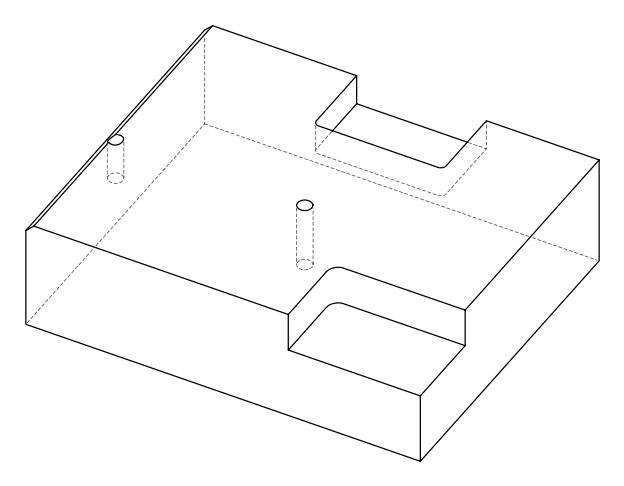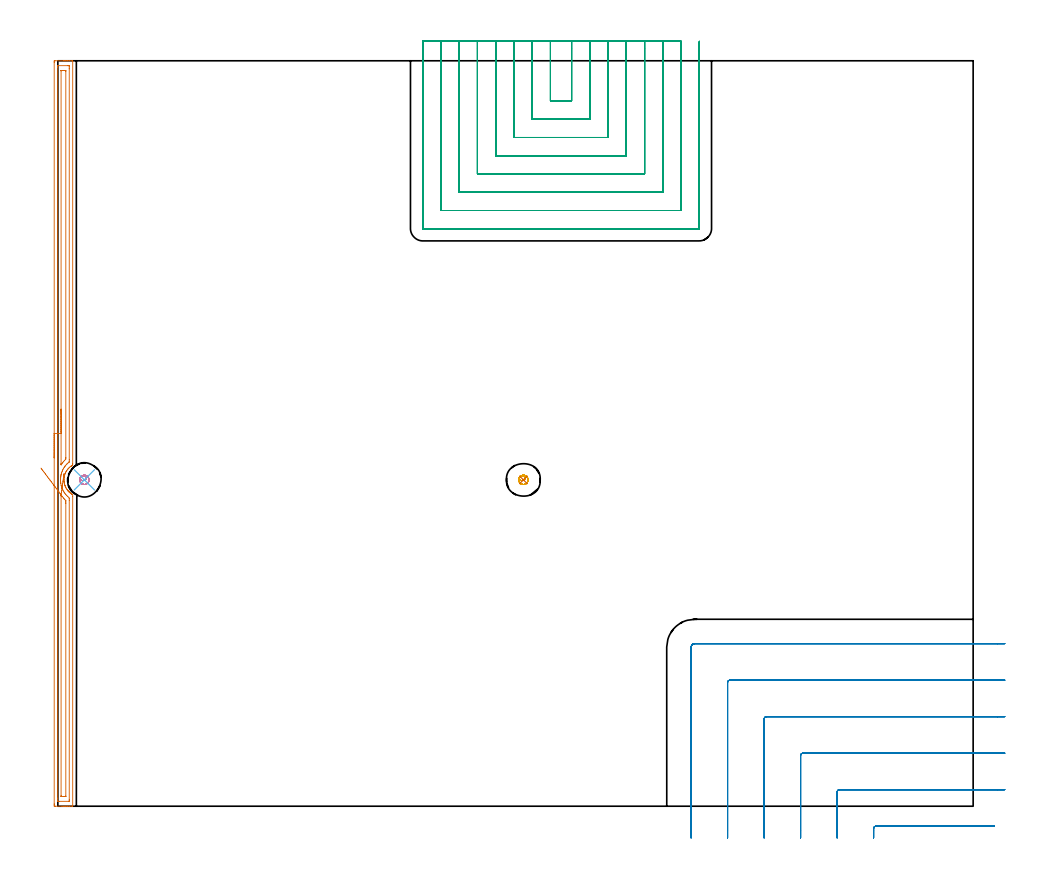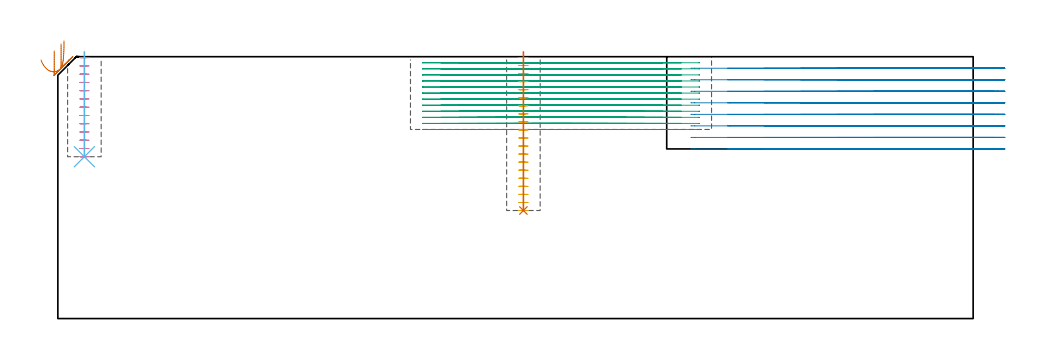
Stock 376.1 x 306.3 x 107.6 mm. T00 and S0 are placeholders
(PLAN: 7 operations, 3 tool changes, 77.7 min)
(1 AREA_MILL | FG_CHAMFER_SURFACE | UGT0205_001 | 7.63 min | 8846 mm3)
(2 MILL_CORNER_NOTCH_RECTANGULAR | CORNER_NOTCH_RECTANGULAR | UGT0201_094 | Follow Part, ap 5, ae 75% | 14.08 min | 365421 mm3)
(3 MILL_SLOT | SLOT_PARTIAL_RECTANGULAR | NXT0201_010 | Follow Part, ap 2.5, ae 75% | 53.02 min | 273395 mm3)
(4 MILL_BLIND_HOLE_FROM_SOLID_MATERIAL | STEP1POCKET | NXT0201_010 | Spiral | 1 min | 6112 mm3)
(5 MILL_BLIND_HOLE_FROM_SOLID_MATERIAL_1 | STEP1POCKET_1 | NXT0201_010 | Spiral | 1.53 min | 9430 mm3)
(6 BORE_BLIND_HOLE | STEP1POCKET | UGT0332_073 | 0.17 min | 1 mm3)
(7 BORE_BLIND_HOLE_1 | STEP1POCKET_1 | UGT0332_073 | 0.26 min | 7 mm3)
(TOOL UGT0205_001 | Chamfer Mill 20 x 3 x 45 deg. | D20 FL50 Z2)
(TOOL UGT0201_094 | End mill 20 mm | D20 FL38 Z4)
(TOOL NXT0201_010 | ENDMILL 10mm [2P460-1000-NA 1630] | D10 FL30 Z6)
(TOOL UGT0332_073 | 13.8 mm Rough Boring Bar | D13.8)
(OP 1 AREA_MILL)
G17 G21 G94 G90
T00 M6
G54
G17 G0 G90 X-1.5 Y143.15 S1061 M3
G43 Z117.6 H0
Z110.
G94 G1 Y143.188 Z109.128 F250.
Y143.302 Z108.264
Y143.491 Z107.412
Y143.753 Z106.58
Y144.087 Z105.774
Y144.49 Z105.
Y144.958 Z104.264
Y145.489 Z103.572
Y146.079 Z102.929
Y146.722 Z102.34
Y147.414 Z101.809
Y148.15 Z101.34
Y148.924 Z100.937
Y149.73 Z100.603
Y150.562 Z100.341
Y151.413 Z100.152
Y152.278 Z100.038
Y153.15 Z100.
Y305.699
X-1.498 Y306.018 Z100.001
X-1.493 Y306.29 Z100.004
X-1.186 Y306.3 Z100.31
X2.3 Z103.795
X2.87 Z104.367
X3.172 Z104.668
X3.741 Z105.238
X4.043 Z105.539
X4.647 Z106.146
X5.883 Z107.382
X5.993 Y306.298 Z107.485
X6.097 Y306.29 Z107.588
X6.1 Y306.145 Z107.6
Y140.661
X6.093 Y140.186 Z107.593
X6.067 Y140.147 Z107.566
X6.058 Y140.14 Z107.558
X6.027 Y140.118 Z107.527
X5.576 Y139.829 Z107.075
X5.49 Y139.768 Z106.989
X5.351 Y139.668 Z106.846
X5.2 Y139.563 Z106.699
X5.136 Y139.518 Z106.636
X4.86 Y139.293 Z106.36
X4.546 Y138.993 Z106.046
X4.246 Y138.679 Z105.744
X4.067 Y138.467 Z105.567
X4.01 Y138.399 Z105.51
X3.694 Y137.959 Z105.192
X3.403 Y137.505 Z104.902
X3.355 Y137.42 Z104.854
X3.158 Y137.019 Z104.656
X2.981 Y136.611 Z104.479
X2.829 Y136.167 Z104.324
X2.703 Y135.717 Z104.2
X2.665 Y135.536 Z104.162
X2.619 Y135.308 Z104.113
X2.611 Y135.272 Z104.107
X2.546 Y134.823 Z104.045
X2.515 Y134.377 Z104.011
X2.516 Y134.111 Z104.004
X2.513 Y133.929 Z104.006
X2.537 Y133.524 Z104.029
X2.539 Y133.482 Z104.033
X2.592 Y133.036 Z104.09
X2.677 Y132.587 Z104.177
X2.783 Y132.186 Z104.28
X2.794 Y132.142 Z104.292
X2.881 Y131.883 Z104.379
X2.931 Y131.74 Z104.425
X2.946 Y131.692 Z104.441
X2.998 Y131.56 Z104.495
X3.106 Y131.293 Z104.601
X3.124 Y131.247 Z104.62
X3.172 Y131.145 Z104.669
X3.234 Y131.012 Z104.733
X3.355 Y130.782 Z104.854
X3.614 Y130.354 Z105.114
X3.893 Y129.964 Z105.393
X3.918 Y129.929 Z105.417
X4.043 Y129.774 Z105.539
X4.134 Y129.658 Z105.633
X4.246 Y129.517 Z105.745
X4.272 Y129.488 Z105.771
X4.297 Y129.46 Z105.795
X4.334 Y129.424 Z105.83
X4.398 Y129.361 Z105.897
X4.553 Y129.209 Z106.052
X4.624 Y129.141 Z106.12
X4.702 Y129.063 Z106.201
X4.707 Y129.058 Z106.206
X4.821 Y128.958 Z106.32
X4.915 Y128.877 Z106.41
X5.039 Y128.766 Z106.538
X5.137 Y128.68 Z106.636
X5.273 Y128.574 Z106.772
X5.285 Y128.566 Z106.783
X5.351 Y128.522 Z106.847
X5.428 Y128.469 Z106.927
X5.651 Y128.318 Z107.15
X5.702 Y128.286 Z107.201
X5.786 Y128.234 Z107.283
X5.887 Y128.171 Z107.385
X6.029 Y128.083 Z107.525
X6.095 Y128.034 Z107.591
X6.1 Y127.279 Z107.6
Y0.154
X6.097 Y0.01 Z107.588
X5.993 Y0.002 Z107.485
X5.883 Y0. Z107.382
X4.647 Z106.146
X4.043 Z105.539
X3.741 Z105.238
X3.172 Z104.668
X2.87 Z104.367
X2.3 Z103.795
X1.713 Z103.209
X-1.098 Z100.399
X-1.186 Y0.001 Z100.31
X-1.493 Y0.01 Z100.004
X-1.498 Y0.282 Z100.001
X-1.5 Y0.601 Z100.
Y0.922
Y153.15
X-0.086 Z101.414
X-0.085 Y303.681 Z101.415
X-0.084 Y303.915 Z101.416
X-0.081 Y304.244 Z101.419
X-0.079 Y304.281 Z101.421
X-0.073 Y304.29 Z101.427
X-0.044 Y304.293 Z101.456
X0.056 Y304.298 Z101.556
X0.181 Y304.3 Z101.681
X4.043 Z105.543
X4.541 Y304.298 Z106.041
X4.651 Y304.293 Z106.151
X4.67 Y304.291 Z106.17
X4.679 Y304.256 Z106.179
X4.682 Y304.153 Z106.182
X4.684 Y303.915 Z106.184
X4.686 Y303.258 Z106.186
Y303.023
Y142.445
X4.684 Y141.789 Z106.184
X4.681 Y141.553 Z106.181
X4.679 Y141.472 Z106.179
X4.672 Y141.437 Z106.172
X4.384 Y141.203 Z105.884
X4.043 Y140.915 Z105.543
X3.912 Y140.795 Z105.412
X3.772 Y140.661 Z105.272
X3.476 Y140.349 Z104.976
X3.172 Y140.005 Z104.672
X3.066 Y139.877 Z104.566
X2.983 Y139.768 Z104.483
X2.696 Y139.363 Z104.196
X2.373 Y138.876 Z103.873
X2.355 Y138.848 Z103.855
X2.345 Y138.831 Z103.845
X2.3 Y138.75 Z103.8
X2.046 Y138.245 Z103.546
X1.925 Y137.984 Z103.425
X1.772 Y137.632 Z103.272
X1.574 Y137.092 Z103.074
X1.552 Y137.029 Z103.052
X1.537 Y136.981 Z103.037
X1.428 Y136.599 Z102.928
X1.349 Y136.281 Z102.849
X1.331 Y136.2 Z102.831
X1.26 Y135.841 Z102.76
X1.211 Y135.531 Z102.711
X1.179 Y135.308 Z102.679
X1.124 Y134.728 Z102.624
X1.106 Y134.416 Z102.606
X1.103 Y133.857 Z102.603
X1.121 Y133.524 Z102.621
X1.14 Y133.23 Z102.64
X1.179 Y132.887 Z102.679
X1.213 Y132.632 Z102.713
X1.379 Y131.79 Z102.879
X1.392 Y131.74 Z102.892
X1.428 Y131.6 Z102.928
X1.605 Y131.028 Z103.105
X1.63 Y130.951 Z103.13
X1.667 Y130.847 Z103.167
X1.824 Y130.443 Z103.324
X2.04 Y129.955 Z103.54
X2.3 Y129.464 Z103.8
X2.543 Y129.063 Z104.043
X2.803 Y128.688 Z104.303
X3.172 Y128.192 Z104.672
X3.188 Y128.171 Z104.688
X3.257 Y128.083 Z104.757
X3.615 Y127.706 Z105.115
X3.989 Y127.334 Z105.489
X4.043 Y127.287 Z105.543
X4.051 Y127.279 Z105.551
X4.679 Y126.629 Z106.179
X4.681 Y126.387 Z106.181
X4.685 Y125.73 Z106.185
Y2.619
X4.684 Y2.385 Z106.184
X4.68 Y2.056 Z106.18
X4.679 Y2.019 Z106.179
X4.673 Y2.01 Z106.173
X4.644 Y2.007 Z106.144
X4.544 Y2.002 Z106.044
X4.419 Y2. Z105.919
X0.557 Z102.057
X0.059 Y2.002 Z101.559
X-0.051 Y2.007 Z101.449
X-0.07 Y2.009 Z101.43
X-0.079 Y2.044 Z101.421
X-0.082 Y2.147 Z101.418
X-0.084 Y2.385 Z101.416
X-0.086 Y3.042 Z101.414
Y3.277
Y153.15
X1.328 Z102.828
X1.329 Y302.131 Z102.829
X1.33 Y302.232 Z102.83
X1.332 Y302.266 Z102.832
X1.335 Y302.286 Z102.835
X1.347 Y302.29 Z102.847
X1.428 Y302.293 Z102.928
X2.135 Y302.3 Z103.635
X2.3 Z103.8
X3.007 Z104.507
X3.172 Y302.297 Z104.672
X3.226 Y302.294 Z104.726
X3.264 Y302.29 Z104.764
X3.267 Y302.233 Z104.767
X3.27 Y302.131 Z104.77
X3.271 Y302.029 Z104.771
Y143.235
X3.27 Y143.132 Z104.77
X3.265 Y142.928 Z104.765
X3.255 Y142.6 Z104.755
X3.172 Y142.51 Z104.672
X3.14 Y142.478 Z104.64
X3.107 Y142.445 Z104.607
X2.705 Y142.03 Z104.205
X2.3 Y141.589 Z103.8
X2.283 Y141.57 Z103.783
X2.269 Y141.553 Z103.769
X1.904 Y141.066 Z103.404
X1.615 Y140.661 Z103.115
X1.538 Y140.548 Z103.038
X1.428 Y140.382 Z102.928
X1.376 Y140.307 Z102.876
X1.338 Y140.253 Z102.838
X1.335 Y140.354 Z102.835
X1.33 Y140.558 Z102.83
X1.329 Y140.661 Z102.829
Y140.763
X1.328 Y153.15 Z102.828
Y154.021 Z102.867
Y154.886 Z102.98
Y155.738 Z103.169
Y156.57 Z103.432
Y157.376 Z103.765
Y158.15 Z104.168
Y158.886 Z104.637
Y159.578 Z105.168
Y160.221 Z105.757
Y160.81 Z106.401
Y161.341 Z107.093
Y161.81 Z107.828
Y162.213 Z108.602
Y162.547 Z109.408
Y162.809 Z110.24
Y162.998 Z111.092
Y163.112 Z111.957
Y163.15 Z112.828
G0 X-6.923 Y138.911 Z106.249
G1 X-6.633 Y138.526 Z105.522
X-6.306 Y138.092 Z104.839
X-5.944 Y137.612 Z104.207
X-5.551 Y137.09 Z103.629
X-5.128 Y136.529 Z103.111
X-4.68 Y135.935 Z102.656
X-4.21 Y135.311 Z102.267
X-3.721 Y134.663 Z101.948
X-3.218 Y133.995 Z101.701
X-2.703 Y133.312 Z101.528
X-2.181 Y132.62 Z101.429
X-1.656 Y131.923 Z101.407
X-1.132 Y131.228 Z101.461
X-0.613 Y130.539 Z101.591
X-0.103 Y129.862 Z101.795
X0.395 Y129.201 Z102.073
X0.877 Y128.563 Z102.421
X1.338 Y127.951 Z102.838
X1.344 Y127.943 Z102.844
X1.8 Y127.279 Z103.3
X2.3 Y126.624 Z103.8
X2.508 Y126.387 Z104.008
X2.831 Y126.042 Z104.331
X3.172 Y125.691 Z104.672
X3.265 Y125.592 Z104.765
X3.268 Y125.495 Z104.768
X3.27 Y125.394 Z104.77
X3.271 Y124.603 Z104.771
X3.272 Y124.5 Z104.772
X3.271 Y4.169 Z104.771
X3.27 Y4.068 Z104.77
X3.268 Y4.034 Z104.768
X3.265 Y4.014 Z104.765
X3.253 Y4.01 Z104.753
X3.172 Y4.007 Z104.672
X2.465 Y4. Z103.965
X2.3 Z103.8
X1.593 Z103.093
X1.428 Y4.003 Z102.928
X1.374 Y4.006 Z102.874
X1.336 Y4.01 Z102.836
X1.333 Y4.067 Z102.833
X1.33 Y4.169 Z102.83
X1.329 Y4.271 Z102.829
Y127.484
Y127.688
X1.332 Y127.825 Z102.832
X1.335 Y127.932 Z102.835
X1.338 Y127.951 Z102.838
X1.456 Y128.801 Z102.995
X1.572 Y129.634 Z103.225
X1.685 Y130.444 Z103.529
X1.793 Y131.225 Z103.902
X1.897 Y131.971 Z104.343
X1.995 Y132.676 Z104.847
X2.086 Y133.335 Z105.412
X2.171 Y133.942 Z106.032
X2.247 Y134.493 Z106.704
X2.316 Y134.985 Z107.422
X2.375 Y135.412 Z108.18
X2.425 Y135.773 Z108.972
X2.466 Y136.064 Z109.794
X2.496 Y136.282 Z110.638
X2.516 Y136.427 Z111.498
X2.526 Y136.498 Z112.367
X2.525 Y136.493 Z113.24
X2.514 Y136.412 Z114.108
G0 Z117.6
M5
M2
(OP 2 MILL_CORNER_NOTCH_RECTANGULAR)
G17 G21 G94 G90
T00 M6
G54
G17 G0 G90 X384.824 Y-8.2 S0 M3
G43 Z117.6 H0
Z102.862
G94 G1 X381.824 F250.
X336.194 F500.
G3 X335.2 Y-9.194 R1.
G1 Y-10.
Y-13. F250.
G0 Z117.6
X389.1 Y6.8
Z102.862
G1 X386.1
X321.194 F500.
G3 X320.2 Y5.806 R1.
G1 Y-10.
Y-13. F250.
G0 Z117.6
X389.1 Y21.8
Z102.862
G1 X386.1
X306.195 F500.
G3 X305.2 Y20.805 R1.
G1 Y-10.
Y-13. F250.
G0 Z117.6
X389.1 Y36.8
Z102.862
G1 X386.1
X291.195 F500.
G3 X290.2 Y35.805 R1.
G1 Y-10.
Y-13. F250.
G0 Z117.6
X389.1 Y51.8
Z102.862
G1 X386.1
X276.195 F500.
G3 X275.2 Y50.805 R1.
G1 Y-10.
Y-13. F250.
G0 Z117.6
X389.1 Y66.8
Z102.862
G1 X386.1
X261.7 F500.
G3 X260.2 Y65.3 R1.5
G1 Y-10.
Y-13. F250.
G0 Z117.6
X384.824 Y-8.2
Z98.125
G1 X381.824
X336.194 F500.
G3 X335.2 Y-9.194 R1.
G1 Y-10.
Y-13. F250.
G0 Z117.6
X389.1 Y6.8
Z98.125
G1 X386.1
X321.194 F500.
G3 X320.2 Y5.806 R1.
G1 Y-10.
Y-13. F250.
G0 Z117.6
X389.1 Y21.8
Z98.125
G1 X386.1
X306.195 F500.
G3 X305.2 Y20.805 R1.
G1 Y-10.
Y-13. F250.
G0 Z117.6
X389.1 Y36.8
Z98.125
G1 X386.1
X291.195 F500.
G3 X290.2 Y35.805 R1.
G1 Y-10.
Y-13. F250.
G0 Z117.6
X389.1 Y51.8
Z98.125
G1 X386.1
X276.195 F500.
G3 X275.2 Y50.805 R1.
G1 Y-10.
Y-13. F250.
G0 Z117.6
X389.1 Y66.8
Z98.125
G1 X386.1
X261.7 F500.
G3 X260.2 Y65.3 R1.5
G1 Y-10.
Y-13. F250.
G0 Z117.6
X384.824 Y-8.2
Z93.387
G1 X381.824
X336.194 F500.
G3 X335.2 Y-9.194 R1.
G1 Y-10.
Y-13. F250.
G0 Z117.6
X389.1 Y6.8
Z93.387
G1 X386.1
X321.194 F500.
G3 X320.2 Y5.806 R1.
G1 Y-10.
Y-13. F250.
G0 Z117.6
X389.1 Y21.8
Z93.387
G1 X386.1
X306.195 F500.
G3 X305.2 Y20.805 R1.
G1 Y-10.
Y-13. F250.
G0 Z117.6
X389.1 Y36.8
Z93.387
G1 X386.1
X291.195 F500.
G3 X290.2 Y35.805 R1.
G1 Y-10.
Y-13. F250.
G0 Z117.6
X389.1 Y51.8
Z93.387
G1 X386.1
X276.195 F500.
G3 X275.2 Y50.805 R1.
G1 Y-10.
Y-13. F250.
G0 Z117.6
X389.1 Y66.8
Z93.387
G1 X386.1
X261.7 F500.
G3 X260.2 Y65.3 R1.5
G1 Y-10.
Y-13. F250.
G0 Z117.6
X384.824 Y-8.2
Z88.65
G1 X381.824
X336.194 F500.
G3 X335.2 Y-9.194 R1.
G1 Y-10.
Y-13. F250.
G0 Z117.6
X389.1 Y6.8
Z88.65
G1 X386.1
X321.194 F500.
G3 X320.2 Y5.806 R1.
G1 Y-10.
Y-13. F250.
G0 Z117.6
X389.1 Y21.8
Z88.65
G1 X386.1
X306.195 F500.
G3 X305.2 Y20.805 R1.
G1 Y-10.
Y-13. F250.
G0 Z117.6
X389.1 Y36.8
Z88.65
G1 X386.1
X291.195 F500.
G3 X290.2 Y35.805 R1.
G1 Y-10.
Y-13. F250.
G0 Z117.6
X389.1 Y51.8
Z88.65
G1 X386.1
X276.195 F500.
G3 X275.2 Y50.805 R1.
G1 Y-10.
Y-13. F250.
G0 Z117.6
X389.1 Y66.8
Z88.65
G1 X386.1
X261.7 F500.
G3 X260.2 Y65.3 R1.5
G1 Y-10.
Y-13. F250.
G0 Z117.6
X384.824 Y-8.2
Z83.912
G1 X381.824
X336.194 F500.
G3 X335.2 Y-9.194 R1.
G1 Y-10.
Y-13. F250.
G0 Z117.6
X389.1 Y6.8
Z83.912
G1 X386.1
X321.194 F500.
G3 X320.2 Y5.806 R1.
G1 Y-10.
Y-13. F250.
G0 Z117.6
X389.1 Y21.8
Z83.912
G1 X386.1
X306.195 F500.
G3 X305.2 Y20.805 R1.
G1 Y-10.
Y-13. F250.
G0 Z117.6
X389.1 Y36.8
Z83.912
G1 X386.1
X291.195 F500.
G3 X290.2 Y35.805 R1.
G1 Y-10.
Y-13. F250.
G0 Z117.6
X389.1 Y51.8
Z83.912
G1 X386.1
X276.195 F500.
G3 X275.2 Y50.805 R1.
G1 Y-10.
Y-13. F250.
G0 Z117.6
X389.1 Y66.8
Z83.912
G1 X386.1
X261.7 F500.
G3 X260.2 Y65.3 R1.5
G1 Y-10.
Y-13. F250.
G0 Z117.6
X384.824 Y-8.2
Z79.175
G1 X381.824
X336.194 F500.
G3 X335.2 Y-9.194 R1.
G1 Y-10.
Y-13. F250.
G0 Z117.6
X389.1 Y6.8
Z79.175
G1 X386.1
X321.194 F500.
G3 X320.2 Y5.806 R1.
G1 Y-10.
Y-13. F250.
G0 Z117.6
X389.1 Y21.8
Z79.175
G1 X386.1
X306.195 F500.
G3 X305.2 Y20.805 R1.
G1 Y-10.
Y-13. F250.
G0 Z117.6
X389.1 Y36.8
Z79.175
G1 X386.1
X291.195 F500.
G3 X290.2 Y35.805 R1.
G1 Y-10.
Y-13. F250.
G0 Z117.6
X389.1 Y51.8
Z79.175
G1 X386.1
X276.195 F500.
G3 X275.2 Y50.805 R1.
G1 Y-10.
Y-13. F250.
G0 Z117.6
X389.1 Y66.8
Z79.175
G1 X386.1
X261.7 F500.
G3 X260.2 Y65.3 R1.5
G1 Y-10.
Y-13. F250.
G0 Z117.6
X384.824 Y-8.2
Z74.437
G1 X381.824
X336.194 F500.
G3 X335.2 Y-9.194 R1.
G1 Y-10.
Y-13. F250.
G0 Z117.6
X389.1 Y6.8
Z74.437
G1 X386.1
X321.194 F500.
G3 X320.2 Y5.806 R1.
G1 Y-10.
Y-13. F250.
G0 Z117.6
X389.1 Y21.8
Z74.437
G1 X386.1
X306.195 F500.
G3 X305.2 Y20.805 R1.
G1 Y-10.
Y-13. F250.
G0 Z117.6
X389.1 Y36.8
Z74.437
G1 X386.1
X291.195 F500.
G3 X290.2 Y35.805 R1.
G1 Y-10.
Y-13. F250.
G0 Z117.6
X389.1 Y51.8
Z74.437
G1 X386.1
X276.195 F500.
G3 X275.2 Y50.805 R1.
G1 Y-10.
Y-13. F250.
G0 Z117.6
X389.1 Y66.8
Z74.437
G1 X386.1
X261.7 F500.
G3 X260.2 Y65.3 R1.5
G1 Y-10.
Y-13. F250.
G0 Z117.6
X384.824 Y-8.2
Z69.7
G1 X381.824
X336.194 F500.
G3 X335.2 Y-9.194 R1.
G1 Y-10.
Y-13. F250.
G0 Z117.6
X389.1 Y6.8
Z69.7
G1 X386.1
X321.194 F500.
G3 X320.2 Y5.806 R1.
G1 Y-10.
Y-13. F250.
G0 Z117.6
X389.1 Y21.8
Z69.7
G1 X386.1
X306.195 F500.
G3 X305.2 Y20.805 R1.
G1 Y-10.
Y-13. F250.
G0 Z117.6
X389.1 Y36.8
Z69.7
G1 X386.1
X291.195 F500.
G3 X290.2 Y35.805 R1.
G1 Y-10.
Y-13. F250.
G0 Z117.6
X389.1 Y51.8
Z69.7
G1 X386.1
X276.195 F500.
G3 X275.2 Y50.805 R1.
G1 Y-10.
Y-13. F250.
G0 Z117.6
X389.1 Y66.8
Z69.7
G1 X386.1
X261.7 F500.
G3 X260.2 Y65.3 R1.5
G1 Y-10.
Y-13. F250.
G0 Z117.6
M5
M2
(OP 3 MILL_SLOT)
G17 G21 G94 G90
T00 M6
G54
G17 G0 G90 X202.4 Y314.3 S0 M3
G43 Z117.6 H1
Z105.108
G94 G1 Y311.3 F250.
Y289.8 F500.
X211.1
Y311.3
Y314.3 F250.
X194.9
Y311.3
Y282.3 F500.
X218.6
Y311.3
Y314.3 F250.
X187.4
Y311.3
Y274.8 F500.
X226.1
Y311.3
Y314.3 F250.
X179.9
Y311.3
Y267.3 F500.
X233.6
Y311.3
Y314.3 F250.
X172.4
Y311.3
Y259.8 F500.
X241.1
Y311.3
Y314.3 F250.
X164.9
Y311.3
Y252.3 F500.
X248.6
Y311.3
Y314.3 F250.
X157.4
Y311.3
Y244.8 F500.
X256.1
Y311.3
Y314.3 F250.
X149.9
Y311.3
Y237.4 F500.
X149.905 Y237.345
X149.945 Y237.305
X150. Y237.3
X263.5
X263.555 Y237.305
X263.595 Y237.345
X263.6 Y237.4
Y311.3
Y314.3 F250.
G0 X202.4 Z102.617
G1 Y311.3
Y289.8 F500.
X211.1
Y311.3
Y314.3 F250.
X194.9
Y311.3
Y282.3 F500.
X218.6
Y311.3
Y314.3 F250.
X187.4
Y311.3
Y274.8 F500.
X226.1
Y311.3
Y314.3 F250.
X179.9
Y311.3
Y267.3 F500.
X233.6
Y311.3
Y314.3 F250.
X172.4
Y311.3
Y259.8 F500.
X241.1
Y311.3
Y314.3 F250.
X164.9
Y311.3
Y252.3 F500.
X248.6
Y311.3
Y314.3 F250.
X157.4
Y311.3
Y244.8 F500.
X256.1
Y311.3
Y314.3 F250.
X149.9
Y311.3
Y237.4 F500.
X149.905 Y237.345
X149.945 Y237.305
X150. Y237.3
X263.5
X263.555 Y237.305
X263.595 Y237.345
X263.6 Y237.4
Y311.3
Y314.3 F250.
G0 X202.4 Z100.125
G1 Y311.3
Y289.8 F500.
X211.1
Y311.3
Y314.3 F250.
X194.9
Y311.3
Y282.3 F500.
X218.6
Y311.3
Y314.3 F250.
X187.4
Y311.3
Y274.8 F500.
X226.1
Y311.3
Y314.3 F250.
X179.9
Y311.3
Y267.3 F500.
X233.6
Y311.3
Y314.3 F250.
X172.4
Y311.3
Y259.8 F500.
X241.1
Y311.3
Y314.3 F250.
X164.9
Y311.3
Y252.3 F500.
X248.6
Y311.3
Y314.3 F250.
X157.4
Y311.3
Y244.8 F500.
X256.1
Y311.3
Y314.3 F250.
X149.9
Y311.3
Y237.4 F500.
X149.905 Y237.345
X149.945 Y237.305
X150. Y237.3
X263.5
X263.555 Y237.305
X263.595 Y237.345
X263.6 Y237.4
Y311.3
Y314.3 F250.
G0 X202.4 Z97.633
G1 Y311.3
Y289.8 F500.
X211.1
Y311.3
Y314.3 F250.
X194.9
Y311.3
Y282.3 F500.
X218.6
Y311.3
Y314.3 F250.
X187.4
Y311.3
Y274.8 F500.
X226.1
Y311.3
Y314.3 F250.
X179.9
Y311.3
Y267.3 F500.
X233.6
Y311.3
Y314.3 F250.
X172.4
Y311.3
Y259.8 F500.
X241.1
Y311.3
Y314.3 F250.
X164.9
Y311.3
Y252.3 F500.
X248.6
Y311.3
Y314.3 F250.
X157.4
Y311.3
Y244.8 F500.
X256.1
Y311.3
Y314.3 F250.
X149.9
Y311.3
Y237.4 F500.
X149.905 Y237.345
X149.945 Y237.305
X150. Y237.3
X263.5
X263.555 Y237.305
X263.595 Y237.345
X263.6 Y237.4
Y311.3
Y314.3 F250.
G0 X202.4 Z95.142
G1 Y311.3
Y289.8 F500.
X211.1
Y311.3
Y314.3 F250.
X194.9
Y311.3
Y282.3 F500.
X218.6
Y311.3
Y314.3 F250.
X187.4
Y311.3
Y274.8 F500.
X226.1
Y311.3
Y314.3 F250.
X179.9
Y311.3
Y267.3 F500.
X233.6
Y311.3
Y314.3 F250.
X172.4
Y311.3
Y259.8 F500.
X241.1
Y311.3
Y314.3 F250.
X164.9
Y311.3
Y252.3 F500.
X248.6
Y311.3
Y314.3 F250.
X157.4
Y311.3
Y244.8 F500.
X256.1
Y311.3
Y314.3 F250.
X149.9
Y311.3
Y237.4 F500.
X149.905 Y237.345
X149.945 Y237.305
X150. Y237.3
X263.5
X263.555 Y237.305
X263.595 Y237.345
X263.6 Y237.4
Y311.3
Y314.3 F250.
G0 X202.4 Z92.65
G1 Y311.3
Y289.8 F500.
X211.1
Y311.3
Y314.3 F250.
X194.9
Y311.3
Y282.3 F500.
X218.6
Y311.3
Y314.3 F250.
X187.4
Y311.3
Y274.8 F500.
X226.1
Y311.3
Y314.3 F250.
X179.9
Y311.3
Y267.3 F500.
X233.6
Y311.3
Y314.3 F250.
X172.4
Y311.3
Y259.8 F500.
X241.1
Y311.3
Y314.3 F250.
X164.9
Y311.3
Y252.3 F500.
X248.6
Y311.3
Y314.3 F250.
X157.4
Y311.3
Y244.8 F500.
X256.1
Y311.3
Y314.3 F250.
X149.9
Y311.3
Y237.4 F500.
X149.905 Y237.345
X149.945 Y237.305
X150. Y237.3
X263.5
X263.555 Y237.305
X263.595 Y237.345
X263.6 Y237.4
Y311.3
Y314.3 F250.
G0 X202.4 Z90.158
G1 Y311.3
Y289.8 F500.
X211.1
Y311.3
Y314.3 F250.
X194.9
Y311.3
Y282.3 F500.
X218.6
Y311.3
Y314.3 F250.
X187.4
Y311.3
Y274.8 F500.
X226.1
Y311.3
Y314.3 F250.
X179.9
Y311.3
Y267.3 F500.
X233.6
Y311.3
Y314.3 F250.
X172.4
Y311.3
Y259.8 F500.
X241.1
Y311.3
Y314.3 F250.
X164.9
Y311.3
Y252.3 F500.
X248.6
Y311.3
Y314.3 F250.
X157.4
Y311.3
Y244.8 F500.
X256.1
Y311.3
Y314.3 F250.
X149.9
Y311.3
Y237.4 F500.
X149.905 Y237.345
X149.945 Y237.305
X150. Y237.3
X263.5
X263.555 Y237.305
X263.595 Y237.345
X263.6 Y237.4
Y311.3
Y314.3 F250.
G0 X202.4 Z87.667
G1 Y311.3
Y289.8 F500.
X211.1
Y311.3
Y314.3 F250.
X194.9
Y311.3
Y282.3 F500.
X218.6
Y311.3
Y314.3 F250.
X187.4
Y311.3
Y274.8 F500.
X226.1
Y311.3
Y314.3 F250.
X179.9
Y311.3
Y267.3 F500.
X233.6
Y311.3
Y314.3 F250.
X172.4
Y311.3
Y259.8 F500.
X241.1
Y311.3
Y314.3 F250.
X164.9
Y311.3
Y252.3 F500.
X248.6
Y311.3
Y314.3 F250.
X157.4
Y311.3
Y244.8 F500.
X256.1
Y311.3
Y314.3 F250.
X149.9
Y311.3
Y237.4 F500.
X149.905 Y237.345
X149.945 Y237.305
X150. Y237.3
X263.5
X263.555 Y237.305
X263.595 Y237.345
X263.6 Y237.4
Y311.3
Y314.3 F250.
G0 X202.4 Z85.175
G1 Y311.3
Y289.8 F500.
X211.1
Y311.3
Y314.3 F250.
X194.9
Y311.3
Y282.3 F500.
X218.6
Y311.3
Y314.3 F250.
X187.4
Y311.3
Y274.8 F500.
X226.1
Y311.3
Y314.3 F250.
X179.9
Y311.3
Y267.3 F500.
X233.6
Y311.3
Y314.3 F250.
X172.4
Y311.3
Y259.8 F500.
X241.1
Y311.3
Y314.3 F250.
X164.9
Y311.3
Y252.3 F500.
X248.6
Y311.3
Y314.3 F250.
X157.4
Y311.3
Y244.8 F500.
X256.1
Y311.3
Y314.3 F250.
X149.9
Y311.3
Y237.4 F500.
X149.905 Y237.345
X149.945 Y237.305
X150. Y237.3
X263.5
X263.555 Y237.305
X263.595 Y237.345
X263.6 Y237.4
Y311.3
Y314.3 F250.
G0 X202.4 Z82.683
G1 Y311.3
Y289.8 F500.
X211.1
Y311.3
Y314.3 F250.
X194.9
Y311.3
Y282.3 F500.
X218.6
Y311.3
Y314.3 F250.
X187.4
Y311.3
Y274.8 F500.
X226.1
Y311.3
Y314.3 F250.
X179.9
Y311.3
Y267.3 F500.
X233.6
Y311.3
Y314.3 F250.
X172.4
Y311.3
Y259.8 F500.
X241.1
Y311.3
Y314.3 F250.
X164.9
Y311.3
Y252.3 F500.
X248.6
Y311.3
Y314.3 F250.
X157.4
Y311.3
Y244.8 F500.
X256.1
Y311.3
Y314.3 F250.
X149.9
Y311.3
Y237.4 F500.
X149.905 Y237.345
X149.945 Y237.305
X150. Y237.3
X263.5
X263.555 Y237.305
X263.595 Y237.345
X263.6 Y237.4
Y311.3
Y314.3 F250.
G0 X202.4 Z80.192
G1 Y311.3
Y289.8 F500.
X211.1
Y311.3
Y314.3 F250.
X194.9
Y311.3
Y282.3 F500.
X218.6
Y311.3
Y314.3 F250.
X187.4
Y311.3
Y274.8 F500.
X226.1
Y311.3
Y314.3 F250.
X179.9
Y311.3
Y267.3 F500.
X233.6
Y311.3
Y314.3 F250.
X172.4
Y311.3
Y259.8 F500.
X241.1
Y311.3
Y314.3 F250.
X164.9
Y311.3
Y252.3 F500.
X248.6
Y311.3
Y314.3 F250.
X157.4
Y311.3
Y244.8 F500.
X256.1
Y311.3
Y314.3 F250.
X149.9
Y311.3
Y237.4 F500.
X149.905 Y237.345
X149.945 Y237.305
X150. Y237.3
X263.5
X263.555 Y237.305
X263.595 Y237.345
X263.6 Y237.4
Y311.3
Y314.3 F250.
G0 X202.4 Z77.7
G1 Y311.3
Y289.8 F500.
X211.1
Y311.3
Y314.3 F250.
X194.9
Y311.3
Y282.3 F500.
X218.6
Y311.3
Y314.3 F250.
X187.4
Y311.3
Y274.8 F500.
X226.1
Y311.3
Y314.3 F250.
X179.9
Y311.3
Y267.3 F500.
X233.6
Y311.3
Y314.3 F250.
X172.4
Y311.3
Y259.8 F500.
X241.1
Y311.3
Y314.3 F250.
X164.9
Y311.3
Y252.3 F500.
X248.6
Y311.3
Y314.3 F250.
X157.4
Y311.3
Y244.8 F500.
X256.1
Y311.3
Y314.3 F250.
X149.9
Y311.3
Y237.4 F500.
X149.905 Y237.345
X149.945 Y237.305
X150. Y237.3
X263.5
X263.555 Y237.305
X263.595 Y237.345
X263.6 Y237.4
Y311.3
Y314.3 F250.
G0 Z117.6
M5
M2
(OP 4 MILL_BLIND_HOLE_FROM_SOLID_MATERIAL)
G17 G21 G94 G90
T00 M6
G54
G17 G0 G90 X10.9 Y134.1 S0 M3
G43 Z117.6 H1
Z107.208
G94 G3 X11.439 Y135.461 R0.787 F250.
X9.515 Y135.401 R1.361
X9.599 Y132.715 R1.9
X9.515 Y135.401 R-1.9
X9.557 Y134.058 R0.95
X10.9 Y134.1 R0.95
G0 Z103.815
G3 X11.439 Y135.461 R0.787
X9.515 Y135.401 R1.361
X9.599 Y132.715 R1.9
X9.515 Y135.401 R-1.9
X9.557 Y134.058 R0.95
X10.9 Y134.1 R0.95
G0 Z100.423
G3 X11.439 Y135.461 R0.787
X9.515 Y135.401 R1.361
X9.599 Y132.715 R1.9
X9.515 Y135.401 R-1.9
X9.557 Y134.058 R0.95
X10.9 Y134.1 R0.95
G0 Z97.031
G3 X11.439 Y135.461 R0.787
X9.515 Y135.401 R1.361
X9.599 Y132.715 R1.9
X9.515 Y135.401 R-1.9
X9.557 Y134.058 R0.95
X10.9 Y134.1 R0.95
G0 Z93.638
G3 X11.439 Y135.461 R0.787
X9.515 Y135.401 R1.361
X9.599 Y132.715 R1.9
X9.515 Y135.401 R-1.9
X9.557 Y134.058 R0.95
X10.9 Y134.1 R0.95
G0 Z90.246
G3 X11.439 Y135.461 R0.787
X9.515 Y135.401 R1.361
X9.599 Y132.715 R1.9
X9.515 Y135.401 R-1.9
X9.557 Y134.058 R0.95
X10.9 Y134.1 R0.95
G0 Z86.854
G3 X11.439 Y135.461 R0.787
X9.515 Y135.401 R1.361
X9.599 Y132.715 R1.9
X9.515 Y135.401 R-1.9
X9.557 Y134.058 R0.95
X10.9 Y134.1 R0.95
G0 Z83.462
G3 X11.439 Y135.461 R0.787
X9.515 Y135.401 R1.361
X9.599 Y132.715 R1.9
X9.515 Y135.401 R-1.9
X9.557 Y134.058 R0.95
X10.9 Y134.1 R0.95
G0 Z80.069
G3 X11.439 Y135.461 R0.787
X9.515 Y135.401 R1.361
X9.599 Y132.715 R1.9
X9.515 Y135.401 R-1.9
X9.557 Y134.058 R0.95
X10.9 Y134.1 R0.95
G0 Z76.677
G3 X11.439 Y135.461 R0.787
X9.515 Y135.401 R1.361
X9.599 Y132.715 R1.9
X9.515 Y135.401 R-1.9
X9.557 Y134.058 R0.95
X10.9 Y134.1 R0.95
G0 Z73.285
G3 X11.439 Y135.461 R0.787
X9.515 Y135.401 R1.361
X9.599 Y132.715 R1.9
X9.515 Y135.401 R-1.9
X9.557 Y134.058 R0.95
X10.9 Y134.1 R0.95
G0 Z69.892
G3 X11.439 Y135.461 R0.787
X9.515 Y135.401 R1.361
X9.599 Y132.715 R1.9
X9.515 Y135.401 R-1.9
X9.557 Y134.058 R0.95
X10.9 Y134.1 R0.95
G0 Z66.5
G3 X11.439 Y135.461 R0.787
X9.515 Y135.401 R1.361
X9.599 Y132.715 R1.9
X9.515 Y135.401 R-1.9
X9.557 Y134.058 R0.95
X10.9 Y134.1 R0.95
G0 Z117.6
M5
M2
(OP 5 MILL_BLIND_HOLE_FROM_SOLID_MATERIAL_1)
G17 G21 G94 G90
T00 M6
G54
G17 G0 G90 X191.3 Y134.1 S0 M3
G43 Z117.6 H1
Z107.29
G94 G3 X191.839 Y135.461 R0.787 F250.
X189.915 Y135.401 R1.361
X189.999 Y132.715 R1.9
X189.915 Y135.401 R-1.9
X189.957 Y134.058 R0.95
X191.3 Y134.1 R0.95
G0 Z103.98
G3 X191.839 Y135.461 R0.787
X189.915 Y135.401 R1.361
X189.999 Y132.715 R1.9
X189.915 Y135.401 R-1.9
X189.957 Y134.058 R0.95
X191.3 Y134.1 R0.95
G0 Z100.67
G3 X191.839 Y135.461 R0.787
X189.915 Y135.401 R1.361
X189.999 Y132.715 R1.9
X189.915 Y135.401 R-1.9
X189.957 Y134.058 R0.95
X191.3 Y134.1 R0.95
G0 Z97.36
G3 X191.839 Y135.461 R0.787
X189.915 Y135.401 R1.361
X189.999 Y132.715 R1.9
X189.915 Y135.401 R-1.9
X189.957 Y134.058 R0.95
X191.3 Y134.1 R0.95
G0 Z94.05
G3 X191.839 Y135.461 R0.787
X189.915 Y135.401 R1.361
X189.999 Y132.715 R1.9
X189.915 Y135.401 R-1.9
X189.957 Y134.058 R0.95
X191.3 Y134.1 R0.95
G0 Z90.74
G3 X191.839 Y135.461 R0.787
X189.915 Y135.401 R1.361
X189.999 Y132.715 R1.9
X189.915 Y135.401 R-1.9
X189.957 Y134.058 R0.95
X191.3 Y134.1 R0.95
G0 Z87.43
G3 X191.839 Y135.461 R0.787
X189.915 Y135.401 R1.361
X189.999 Y132.715 R1.9
X189.915 Y135.401 R-1.9
X189.957 Y134.058 R0.95
X191.3 Y134.1 R0.95
G0 Z84.12
G3 X191.839 Y135.461 R0.787
X189.915 Y135.401 R1.361
X189.999 Y132.715 R1.9
X189.915 Y135.401 R-1.9
X189.957 Y134.058 R0.95
X191.3 Y134.1 R0.95
G0 Z80.81
G3 X191.839 Y135.461 R0.787
X189.915 Y135.401 R1.361
X189.999 Y132.715 R1.9
X189.915 Y135.401 R-1.9
X189.957 Y134.058 R0.95
X191.3 Y134.1 R0.95
G0 Z77.5
G3 X191.839 Y135.461 R0.787
X189.915 Y135.401 R1.361
X189.999 Y132.715 R1.9
X189.915 Y135.401 R-1.9
X189.957 Y134.058 R0.95
X191.3 Y134.1 R0.95
G0 Z74.19
G3 X191.839 Y135.461 R0.787
X189.915 Y135.401 R1.361
X189.999 Y132.715 R1.9
X189.915 Y135.401 R-1.9
X189.957 Y134.058 R0.95
X191.3 Y134.1 R0.95
G0 Z70.88
G3 X191.839 Y135.461 R0.787
X189.915 Y135.401 R1.361
X189.999 Y132.715 R1.9
X189.915 Y135.401 R-1.9
X189.957 Y134.058 R0.95
X191.3 Y134.1 R0.95
G0 Z67.57
G3 X191.839 Y135.461 R0.787
X189.915 Y135.401 R1.361
X189.999 Y132.715 R1.9
X189.915 Y135.401 R-1.9
X189.957 Y134.058 R0.95
X191.3 Y134.1 R0.95
G0 Z64.26
G3 X191.839 Y135.461 R0.787
X189.915 Y135.401 R1.361
X189.999 Y132.715 R1.9
X189.915 Y135.401 R-1.9
X189.957 Y134.058 R0.95
X191.3 Y134.1 R0.95
G0 Z60.95
G3 X191.839 Y135.461 R0.787
X189.915 Y135.401 R1.361
X189.999 Y132.715 R1.9
X189.915 Y135.401 R-1.9
X189.957 Y134.058 R0.95
X191.3 Y134.1 R0.95
G0 Z57.64
G3 X191.839 Y135.461 R0.787
X189.915 Y135.401 R1.361
X189.999 Y132.715 R1.9
X189.915 Y135.401 R-1.9
X189.957 Y134.058 R0.95
X191.3 Y134.1 R0.95
G0 Z54.33
G3 X191.839 Y135.461 R0.787
X189.915 Y135.401 R1.361
X189.999 Y132.715 R1.9
X189.915 Y135.401 R-1.9
X189.957 Y134.058 R0.95
X191.3 Y134.1 R0.95
G0 Z51.02
G3 X191.839 Y135.461 R0.787
X189.915 Y135.401 R1.361
X189.999 Y132.715 R1.9
X189.915 Y135.401 R-1.9
X189.957 Y134.058 R0.95
X191.3 Y134.1 R0.95
G0 Z47.71
G3 X191.839 Y135.461 R0.787
X189.915 Y135.401 R1.361
X189.999 Y132.715 R1.9
X189.915 Y135.401 R-1.9
X189.957 Y134.058 R0.95
X191.3 Y134.1 R0.95
G0 Z44.4
G3 X191.839 Y135.461 R0.787
X189.915 Y135.401 R1.361
X189.999 Y132.715 R1.9
X189.915 Y135.401 R-1.9
X189.957 Y134.058 R0.95
X191.3 Y134.1 R0.95
G0 Z117.6
M5
M2
(OP 6 BORE_BLIND_HOLE)
G17 G21 G94 G90
T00 M6
G54
G17 G0 G90 X10.9 Y134.1 S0 M3
G43 Z117.6 H0
G94 G85 G98 Z66.5 F250. R109.6
G80
M5
M2
(OP 7 BORE_BLIND_HOLE_1)
G17 G21 G94 G90
T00 M6
G54
G17 G0 G90 X191.3 Y134.1 S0 M3
G43 Z117.6 H0
G94 G85 G98 Z44.4 F250. R109.6
G80
M5
M2
